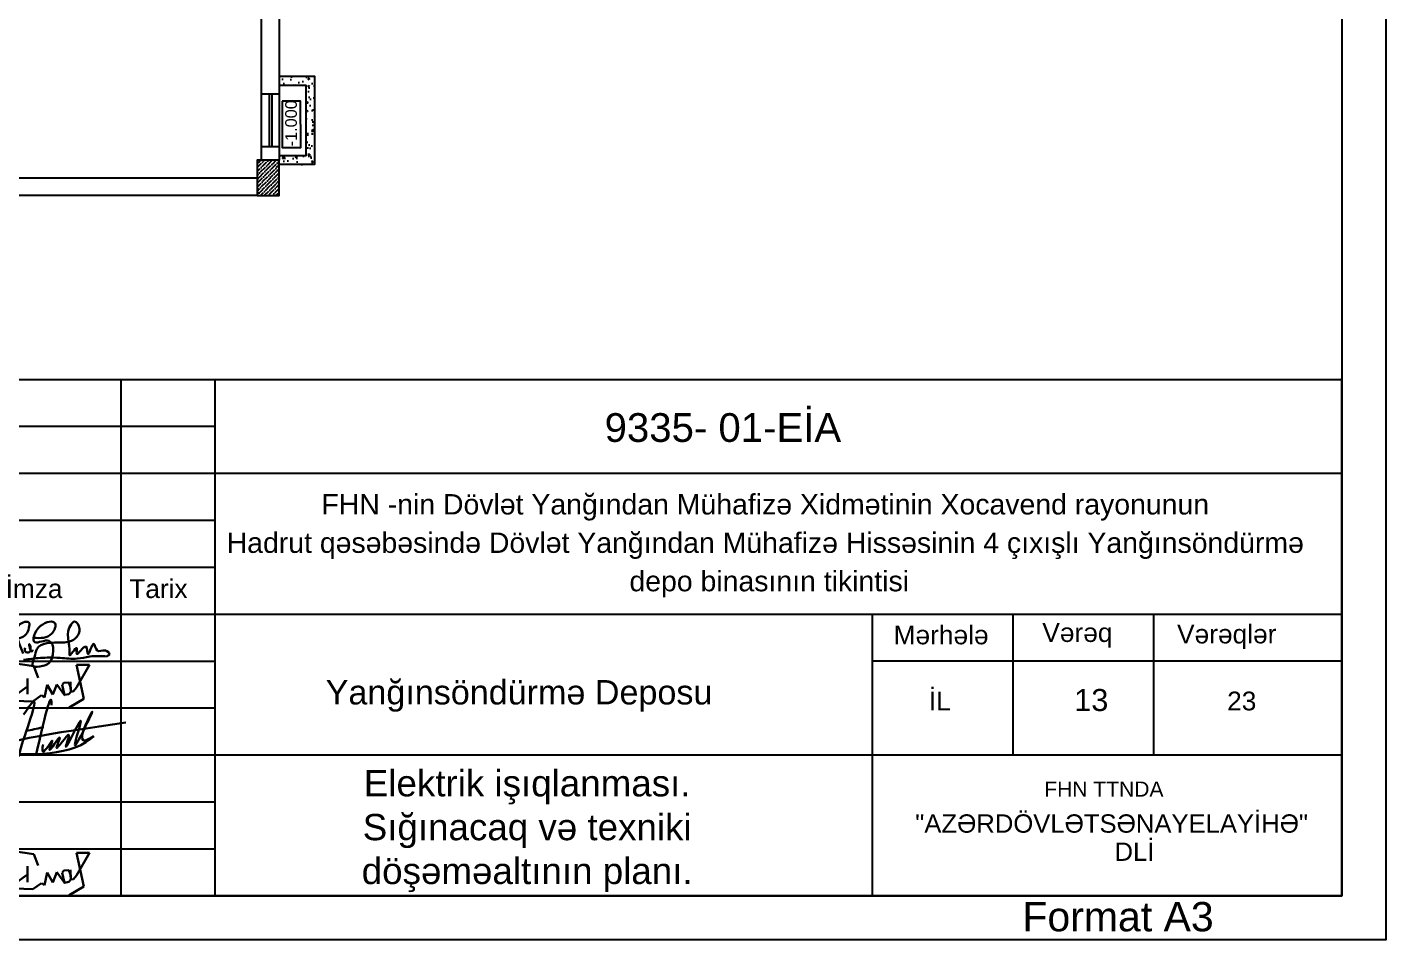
# Model space of a CAD drawing. Header units: millimetres. Extents: x 42452 to 2852333, y -419346 to 834876.
# Drawn here: x 2468513 to 2499242, y 290136 to 310776 of the extents above; entities that cross this region are included whole.
import ezdxf

# ---------------------------------------------------------------- set-up
doc = ezdxf.new("R2010")
doc.units = ezdxf.units.MM
doc.linetypes.add('DUZ', pattern=[0])
for name, color, linetype, lineweight in [('0_memar', 250, 'Continuous', 20), ('0_Ном._пера__1', 7, 'Continuous', 15), ('c_dv_l x_tti-25_Ном._пера__21_Ном._пера__21', 7, 'Continuous', 30), ('memar', 7, 'Continuous', 25), ('перегородка', 130, 'Continuous', 20), ('перегородка_Ном._пера__1', 7, 'Continuous', 15)]:
    doc.layers.add(name, color=color, linetype=linetype, lineweight=lineweight)
for name, color, linetype in [('Kunc shtampi', 7, 'Continuous'), ('polygon', 5, 'Continuous'), ('размер', 7, 'Continuous')]:
    doc.layers.add(name, color=color, linetype=linetype)
doc.styles.add('Arial', font='arial.ttf', dxfattribs={"height": 200})
doc.styles.add('ARİAL', font='arial.ttf')
doc.styles.get("Standard").update_dxf_attribs({"font": 'arial.ttf'})
doc.styles.add('СГЕНЕРИР_СТИЛЬ_1', font='arial.ttf')
doc.styles.add('СГЕНЕРИР_СТИЛЬ_2', font='')
doc.styles.get('СГЕНЕРИР_СТИЛЬ_2').set_extended_font_data('Arial Unicode MS Кириллический')

# ---------------------------------------------------------------- blocks, each defined once
blk = doc.blocks.new('55')
at = {"color": 5, "lineweight": 30}
for points, knots in [([(6807568, -690913), (6807734, -690192), (6807904, -689458), (6807900, -689847), (6807900, -689854)], [0, 0, 0, 0, 1128.718966, 1148.710053, 1148.710053, 1148.710053, 1148.710053]), ([(6807301, -690054), (6807380, -689939), (6807723, -689440), (6807293, -690552), (6807199, -690927), (6807191, -690959)], [0, 0, 0, 0, 328.564954, 1432.648132, 1536.641492, 1536.641492, 1536.641492, 1536.641492]), ([(6807716, -690698), (6807705, -690775), (6807675, -691004), (6808017, -690413), (6807740, -691044), (6808200, -690308), (6807872, -691036), (6808390, -690235), (6808050, -691132), (6808747, -689639), (6808148, -691347), (6809105, -689320), (6808364, -690768), (6808709, -690576), (6808805, -690524)], [0, 0, 0, 0, 159.15263, 467.604708, 669.340869, 1011.806253, 1243.637014, 1628.4018, 1881.82877, 2512.198919, 3044.065726, 3849.863763, 4495.087992, 4740.981721, 4740.981721, 4740.981721, 4740.981721]), ([(6808805, -690524), (6808750, -690568), (6808216, -691003), (6805386, -690836), (6807954, -690456), (6809491, -690228)], [0, 0, 0, 0, 215.465341, 2087.683537, 4876.118481, 4876.118481, 4876.118481, 4876.118481]), ([(6807358, -690408), (6807470, -690386), (6807596, -690361), (6807720, -690330), (6807732, -690327)], [0, 0, 0, 0, 344.502291, 383.366548, 383.366548, 383.366548, 383.366548])]:
    blk.add_open_spline(points, degree=3, knots=knots, dxfattribs=at)
blk = doc.blocks.new('20')
at = {"color": 7, "lineweight": 25}
for p, q in [((15101137, -7396449), (15122448, -7396449)), ((15101137, -7402785), (15122448, -7402785))]:
    blk.add_line(p, q, dxfattribs=at)
at = {"layer": 'Kunc shtampi', "ltscale": 0.1}
blk.add_line((15122450, -7402785), (15122450, -7396438), dxfattribs=at)
at = {"layer": 'polygon', "color": 7, "linetype": 'DUZ', "lineweight": 25}
for p, q in [((15118416, -7401057), (15118416, -7399329)), ((15120144, -7401057), (15120144, -7399329)), ((15122448, -7399905), (15116691, -7399905))]:
    blk.add_line(p, q, dxfattribs=at)
at = {"layer": 'перегородка', "color": 5, "lineweight": 30}
for p, q in [((15106401, -7399969), (15106152, -7399933)), ((15106454, -7400110), (15106401, -7399969)), ((15107086, -7399953), (15106925, -7399953)), ((15106925, -7399953), (15107015, -7400368)), ((15106927, -7400230), (15107086, -7399953)), ((15106192, -7400313), (15106323, -7400219)), ((15106323, -7400119), (15106323, -7400313)), ((15106531, -7400351), (15106567, -7400195)), ((15106567, -7400195), (15106637, -7400317)), ((15106637, -7400317), (15106683, -7400192)), ((15106683, -7400192), (15106784, -7400326)), ((15106749, -7400198), (15106768, -7400171)), ((15106749, -7400198), (15106780, -7400321)), ((15106830, -7400168), (15106768, -7400171)), ((15106830, -7400168), (15106850, -7400225)), ((15106850, -7400225), (15106850, -7400162)), ((15106850, -7400162), (15106856, -7400282)), ((15106856, -7400282), (15106850, -7400225)), ((15106062, -7400388), (15106388, -7400401)), ((15106388, -7400401), (15106498, -7400325)), ((15106498, -7400325), (15106531, -7400351)), ((15106780, -7400321), (15106832, -7400311)), ((15106832, -7400311), (15106856, -7400282)), ((15107015, -7400368), (15106834, -7400474)), ((15106856, -7400282), (15106889, -7400275)), ((15106889, -7400275), (15106927, -7400230)), ((15106401, -7402273), (15106152, -7402237)), ((15106454, -7402414), (15106401, -7402273)), ((15107086, -7402257), (15106925, -7402257)), ((15106925, -7402257), (15107015, -7402672)), ((15106927, -7402534), (15107086, -7402257)), ((15106192, -7402617), (15106323, -7402523)), ((15106323, -7402423), (15106323, -7402617)), ((15106531, -7402655), (15106567, -7402499)), ((15106567, -7402499), (15106637, -7402621)), ((15106637, -7402621), (15106683, -7402496)), ((15106683, -7402496), (15106784, -7402630)), ((15106749, -7402502), (15106768, -7402475)), ((15106749, -7402502), (15106780, -7402625)), ((15106830, -7402472), (15106768, -7402475)), ((15106830, -7402472), (15106850, -7402529)), ((15106850, -7402529), (15106850, -7402466)), ((15106850, -7402466), (15106856, -7402586)), ((15106856, -7402586), (15106850, -7402529)), ((15106889, -7402579), (15106927, -7402534)), ((15106062, -7402692), (15106388, -7402705)), ((15106388, -7402705), (15106498, -7402629)), ((15106498, -7402629), (15106531, -7402655)), ((15106780, -7402625), (15106832, -7402615)), ((15106832, -7402615), (15106856, -7402586)), ((15107015, -7402672), (15106834, -7402778)), ((15106856, -7402586), (15106889, -7402579))]:
    blk.add_line(p, q, dxfattribs=at)
for points, knots in [([(15105854, -7399506), (15105838, -7399500), (15105805, -7399487), (15105847, -7399413), (15105905, -7399491), (15105849, -7399623), (15106153, -7399643), (15106162, -7399419), (15106042, -7399495), (15106143, -7399660), (15106310, -7399603), (15106340, -7399510), (15106359, -7399413), (15106122, -7399448), (15106203, -7399646), (15106273, -7399814)], [0, 0, 0, 0, 42.223389, 90.051656, 154.549451, 226.6152, 476.644161, 571.28472, 627.013932, 778.672239, 938.454199, 1025.570794, 1091.558705, 1160.21584, 1544.16015, 1544.16015, 1544.16015, 1544.16015]), ([(15106401, -7399620), (15106483, -7399625), (15106613, -7399633), (15106712, -7399392), (15106440, -7399437), (15106343, -7399750), (15106675, -7399563), (15106648, -7399925), (15106507, -7399969), (15106352, -7399997), (15106417, -7399855), (15106438, -7399676), (15106619, -7399677), (15106758, -7399678)], [0, 0, 0, 0, 227.188385, 358.071473, 539.665587, 751.927894, 924.503113, 1199.403857, 1282.39891, 1403.270956, 1513.824778, 1614.597802, 1944.904586, 1944.904586, 1944.904586, 1944.904586]), ([(15106758, -7399678), (15106785, -7399676), (15106877, -7399669), (15107004, -7399560), (15106917, -7399391), (15106772, -7399548), (15106848, -7399680), (15106834, -7399875), (15106956, -7399662), (15106900, -7399907), (15107061, -7399627), (15107057, -7399923), (15107138, -7399603), (15107168, -7399822), (15107267, -7399745), (15107351, -7399823), (15107309, -7399841), (15107293, -7399848)], [0, 0, 0, 0, 82.934409, 278.458212, 386.336719, 441.130098, 797.922894, 815.295031, 939.358029, 1010.425899, 1153.318323, 1248.777542, 1391.619055, 1482.772305, 1582.360738, 1652.010665, 1693.923868, 1693.923868, 1693.923868, 1693.923868]), ([(15106295, -7399744), (15106292, -7399758), (15106286, -7399786), (15106327, -7399808), (15106381, -7399781), (15106332, -7399640), (15106351, -7399754), (15106372, -7399792), (15106387, -7399780), (15106385, -7399772), (15106385, -7399769)], [0, 0, 0, 0, 37.910096, 78.738154, 107.34926, 199.254906, 281.250122, 295.344415, 310.564895, 319.310936, 319.310936, 319.310936, 319.310936]), ([(15107300, -7399848), (15107229, -7399844), (15107106, -7399838), (15106918, -7399890), (15106741, -7399864), (15106546, -7399860), (15106396, -7399873), (15106301, -7399888), (15106276, -7399892)], [0, 0, 0, 0, 211.533539, 367.015626, 577.795063, 738.782103, 953.656981, 1027.737747, 1027.737747, 1027.737747, 1027.737747])]:
    blk.add_open_spline(points, degree=3, knots=knots, dxfattribs=at)
at = {"layer": 'размер', "color": 7, "lineweight": 25}
for p, q in [((15107472, -7402785), (15107472, -7396449)), ((15108624, -7396449), (15108624, -7402785)), ((15101137, -7397025), (15108624, -7397025)), ((15101137, -7397601), (15122448, -7397601)), ((15101137, -7398177), (15108624, -7398177)), ((15101137, -7398753), (15108624, -7398753)), ((15101137, -7399329), (15122448, -7399329)), ((15116688, -7399329), (15116688, -7402785)), ((15101137, -7399905), (15108624, -7399905)), ((15101137, -7400481), (15108624, -7400481)), ((15101137, -7401057), (15122448, -7401057)), ((15101137, -7401633), (15108624, -7401633)), ((15101156, -7402209), (15108624, -7402209))]:
    blk.add_line(p, q, dxfattribs=at)
at = {"color": 1, "lineweight": 25, "xscale": 0.5720132259566115, "yscale": 0.5720132259566115, "zscale": 0.5720132259566115}
blk.add_blockref('55', (11212411, -7005839), dxfattribs=at)
at = {"color": 7, "lineweight": 25, "attachment_point": 1}
for s, insert, char_height in [('{\\fArial|b0|i0|c238|p34;İ\\fArial|b0|i0|c0|p34;L}', (15117383, -7400280), 230.39), ('23', (15121043, -7400280), 230.4)]:
    blk.add_mtext(s, dxfattribs=dict(at, insert=insert, char_height=char_height))
at = {"insert": (15115876, -7403826), "char_height": 360, "width": 22250.72, "attachment_point": 7, "style": 'ARİAL'}
blk.add_mtext('{\\fArial|b0|i0|c238|p34;                   Format A3\\L\\P} ', dxfattribs=at)
at = {"layer": '0_memar', "color": 0, "linetype": 'Continuous', "insert": (15115376, -7398491), "char_height": 249.57, "width": 13538.5, "attachment_point": 5, "line_spacing_factor": 1.132501, "style": 'СГЕНЕРИР_СТИЛЬ_1'}
blk.add_mtext('{\\C7;FHN -nin Dövlət Yanğından Mühafizə Xidmətinin \\fArial|b0|i0|c238|p38;Xocavend\\fArial|b0|i0|c204|p38; \\fArial|b0|i0|c238|p38;rayonunun\\fArial|b0|i0|c204|p38; \\fArial|b0|i0|c238|p38;\\PHadrut qəsəbəsində \\fArial|b0|i0|c204|p38;Dövlət Yanğından Mühafizə Hissəsinin 4 \\fArial|b0|i0|c238|p38;çıxışlı Y\\fArial|b0|i0|c204|p38;anğınsöndürmə\\fArial|b0|i0|c238|p38;\\P \\fArial|b0|i0|c204|p38;depo\\fArial|b0|i0|c238|p38; binasının\\fArial|b0|i0|c204|p34; tikintisi}', dxfattribs=at)
at = {"layer": '0_memar', "color": 0, "linetype": 'Continuous', "insert": (15112355, -7400528), "char_height": 299.48, "attachment_point": 8, "style": 'СГЕНЕРИР_СТИЛЬ_1'}
blk.add_mtext('{Yanğınsöndürmə Deposu}', dxfattribs=at)
at = {"layer": '0_Ном._пера__1', "linetype": 'Continuous', "attachment_point": 1, "style": 'СГЕНЕРИР_СТИЛЬ_2'}
for s, insert, char_height in [('{Mərhələ}', (15116950, -7399469), 231), ('{Vərəq}', (15118775, -7399440), 231), ('{Vərəqlər}', (15120428, -7399458), 231), (' {\\fArial|b0|i0|c0|p34;     \\H0.88889x;                FHN TTNDA}', (15117167, -7401383), 207.94)]:
    blk.add_mtext(s, dxfattribs=dict(at, insert=insert, char_height=char_height))
at = {"layer": '0_Ном._пера__1', "linetype": 'Continuous', "insert": (15117216, -7401786), "char_height": 225, "width": 5999.56, "attachment_point": 1, "line_spacing_factor": 0.920624, "style": 'СГЕНЕРИР_СТИЛЬ_2'}
blk.add_mtext('{\\fArial|b0|i0|c0|p34;"AZƏRDÖVLƏTSƏNAYELAYİHƏ"\\P                            DLİ}', dxfattribs=at)
at = {"layer": 'перегородка', "color": 7, "lineweight": 25, "char_height": 287.99, "attachment_point": 1, "style": 'Arial'}
for s, insert in [('\\H0.8x;İmza', (15106056, -7398902)), ('\\H0.8x;Tarix', (15107573, -7398902))]:
    blk.add_mtext(s, dxfattribs=dict(at, insert=insert))
at = {"layer": 'перегородка_Ном._пера__1', "linetype": 'Continuous', "insert": (15113268, -7396864), "char_height": 352.637, "attachment_point": 1, "style": 'СГЕНЕРИР_СТИЛЬ_2'}
blk.add_mtext('{\\fArial|b0|i0|c204|p38; 9\\fArial|b0|i0|c238|p38;335\\fArial|b0|i0|c204|p38;- 01-\\fArial|b0|i0|c238|p38;EİA}', dxfattribs=at)

msp = doc.modelspace()

# ---------------------------------------------------------------- hatches: boundary and pattern name
at = {"layer": 'memar', "lineweight": 25}
h = msp.add_hatch(dxfattribs=at)
h.set_pattern_fill('AR-CONC', color=256, scale=2, angle=-90)
h.set_pattern_definition([(320, (2348525.4, 373620.55), (-31.8782, -364.36934), [38.1, -419.1]), (265, (2348525.4, 373620.55), (382.1137, 70.4868), [30.48, -335.2812]), (10.45144, (2348522.74, 373590.18), (350.2355, -293.8825), [32.38, -356.1805]), (316.1842, (2348627, 373620.55), (-84.0847, -542.1581), [57.15, -628.65]), (6.63556, (2348620, 373575.37), (494.8522, -474.8083), [48.57, -534.2712]), (261.18415, (2348627, 373620.55), (494.8522, -474.8083), [45.72, -502.9195]), (291, (2348601.6, 373569.75), (-204.5304, -303.2288), [38.1, -419.1]), (236, (2348601.6, 373569.75), (368.3759, -123.6041), [30.48, -335.28]), (341.45144, (2348584.55, 373544.48), (163.8455, -426.8328), [32.38, -356.1799]), (307.5, (2348525.4, 373620.55), (169.11008, -6.17721), [0, -331.216, 0, -340.36, 0, -336.55]), (277.5, (2348525.4, 373620.55), (200.36115, -133.63933), [0, -194.056, 0, -323.596, 0, -128.27]), (237.5, (2348525.4, 373733.83), (-11.45749, -271.18119), [0, -127, 0, -396.24, 0, -525.78]), (227.5, (2348525.4, 373784.63), (50.853, -296.25836), [0, -165.1, 0, -263.144, 0, -373.38])])
h.paths.add_polyline_path([(2475013.28611, 307667.30232), (2475013.28611, 309667.30232), (2474213.28611, 309667.30232), (2474213.28611, 309467.30232), (2474813.28611, 309467.30232), (2474813.28611, 307867.30232), (2474213.28611, 307867.30232), (2474213.28611, 307667.30232)])
h = msp.add_hatch(dxfattribs=at)
h.set_pattern_fill('ANSI36', color=256, scale=500)
h.set_pattern_definition([(45, (711515.49, 2589964.82), (33.1456304, 121.533978), [156.25, -31.25, 0, -31.25])])
h.paths.add_polyline_path([(2473713.85227, 307767.30232), (2473713.85227, 306967.30232), (2474213.85227, 306967.30232), (2474213.85227, 307767.30232)])

# ---------------------------------------------------------------- linework, layer by layer
at = {"layer": 'c_dv_l x_tti-25_Ном._пера__21_Ном._пера__21', "linetype": 'Continuous', "lineweight": 25, "flags": 128}
for points in [[(2415634.38163, 349258.97477), (2499241.93363, 349258.97477), (2499241.93363, 290136.49157), (2415634.38163, 290136.49157)], [(2419615.69363, 348263.64677), (2498246.60563, 348263.64677), (2498246.60563, 291131.81957), (2419615.69363, 291131.81957)]]:
    msp.add_lwpolyline(points, close=True, dxfattribs=at)
at = {"layer": 'memar', "color": 0, "lineweight": 25, "flags": 128}
for points in [[(2474213.28611, 317967.30232), (2474213.28611, 307767.30232)], [(2473813.28611, 307767.30232), (2473813.28611, 313767.30232)], [(2468313.10996, 307367.30232), (2473713.28611, 307367.30232)], [(2473713.85227, 306967.30232), (2468313.30474, 306967.30232)]]:
    msp.add_lwpolyline(points, dxfattribs=at)
at = {"layer": 'memar', "color": 0, "lineweight": 25}
for points in [[(2474213.28611, 309667.30232), (2475013.28611, 309667.30232), (2475013.28611, 307667.30232), (2474213.28611, 307667.30232)], [(2474213.28611, 309467.30232), (2474813.28611, 309467.30232), (2474813.28611, 307867.30232), (2474213.28611, 307867.30232)]]:
    msp.add_lwpolyline(points, dxfattribs=at)
msp.add_lwpolyline([(2474213.28611, 309267.30232), (2474213.28611, 308067.30232), (2473813.28611, 308067.30232), (2473813.28611, 309267.30232)], close=True, dxfattribs=at)
at = {"layer": 'memar', "color": 146, "lineweight": 25, "true_color": 0x105689}
msp.add_lwpolyline([(2474044.42352, 308067.30232), (2473994.42352, 308067.30232), (2473994.42352, 309267.30232), (2474044.42352, 309267.30232)], close=True, dxfattribs=at)
at = {"layer": 'memar', "color": 18, "linetype": 'Continuous', "lineweight": 25, "true_color": 0x000000, "flags": 128}
msp.add_lwpolyline([(2474281.45989, 309105.11284), (2474281.45989, 308052.54072), (2474700.01026, 308052.54072), (2474698.33571, 309105.11284)], close=True, dxfattribs=at)
at = {"layer": 'memar', "color": 3, "lineweight": 25}
msp.add_lwpolyline([(2474213.85227, 307767.30232), (2473713.85227, 307767.30232), (2473713.85227, 306967.30232), (2474213.85227, 306967.30232)], close=True, dxfattribs=at)

# ---------------------------------------------------------------- block references
at = {"layer": 'c_dv_l x_tti-25_Ном._пера__21_Ном._пера__21', "linetype": 'Continuous', "lineweight": 25, "xscale": 1.843406245738543, "yscale": 1.843406245738543, "zscale": 1.843406245738543}
msp.add_blockref('20', (-25378571.71266, 13937472.36894), dxfattribs=at)

# ---------------------------------------------------------------- texts
at = {"lineweight": 25, "insert": (2475531.33038, 292594.78025), "char_height": 594.90315567, "width": 8580.2403743, "attachment_point": 4, "style": 'Arial'}
msp.add_mtext('\\pxqc;Elektrik işıqlanması. {\\fArial|b0|i0|c204|p38;S\\fArial|b0|i0|c0|p38;ığı\\fArial|b0|i0|c204|p38;nacaq və texniki dö\\fArial|b0|i0|c0|p38;ş\\fArial|b0|i0|c204|p38;əməalt\\fArial|b0|i0|c0|p38;ı\\fArial|b0|i0|c204|p38;n\\fArial|b0|i0|c0|p38;ı\\fArial|b0|i0|c204|p38;n plan\\fArial|b0|i0|c0|p38;ı. }', dxfattribs=at)
at = {"layer": 'c_dv_l x_tti-25_Ном._пера__21_Ном._пера__21', "linetype": 'Continuous', "lineweight": 25, "insert": (2492193.24042, 295556.33448), "char_height": 497.664, "attachment_point": 4, "style": 'Arial'}
msp.add_mtext('\\pxqc;13', dxfattribs=at)
at = {"layer": 'memar', "color": 18, "linetype": 'Continuous', "lineweight": 25, "true_color": 0x000000, "insert": (2474616.45595, 308079.70103), "char_height": 264, "attachment_point": 7, "rotation": 90, "style": 'СГЕНЕРИР_СТИЛЬ_1'}
msp.add_mtext('-1.000  ', dxfattribs=at)

doc.saveas('drawing.dxf')
